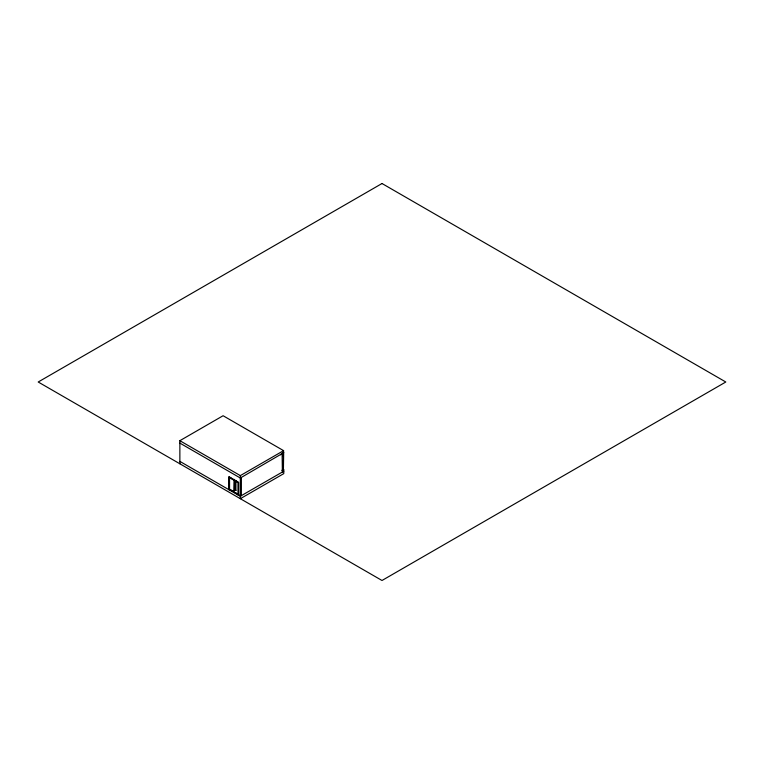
<?xml version="1.0" encoding="UTF-8"?>
<svg xmlns="http://www.w3.org/2000/svg" width="764" height="764" viewBox="0 0 764 764"><rect width="100%" height="100%" fill="white"/><g stroke="black" fill="none" stroke-linecap="round" stroke-linejoin="round"><path stroke-width="1.15" d="M280.55 454.79L283.683 452.393L283.415 469.621M179.865 463.786L179.865 440.694L223.098 415.731L283.578 450.645L283.578 452.45M233.192 491.271L229.821 489.323L229.038 489.772L229.038 477.385L229.553 477.08L232.934 479.028M179.865 440.694L240.335 475.609L283.578 450.645M234.032 479.362L233.774 491.911L238.884 494.556L238.101 495.005L238.101 482.609L229.038 477.385M282.374 453.319L283.683 452.565M179.865 443.091L240.335 478.016L241.376 477.414L241.376 495.693M234.663 481.291L235.732 481.759L235.732 490.354L234.663 489.896L234.92 481.139L234.92 489.743L235.856 490.287M240.335 478.016L282.117 453.596M283.024 461.303L283.157 465.257L283.157 461.227M283.683 469.593L282.117 470.194L283.415 469.44L283.415 465.41M283.778 471.216L240.288 496.266L179.865 461.38M282.117 452.995L282.374 472.028M282.117 470.376L283.778 469.707L283.778 473.623L240.335 498.701L240.335 475.609M234.749 480.078L237.652 481.75M235.856 481.683L234.787 481.215L234.787 489.819L235.732 490.354M283.415 452.422L283.157 456.595L283.157 452.565M283.415 456.748L283.415 460.778M238.616 482.313L238.616 494.7L229.553 489.466L229.553 477.08M238.463 495.215L238.463 482.399L228.675 476.746L228.675 489.562M235.598 481.836L235.598 490.431M382 183.513L38.2 382L382 580.487L725.8 382L382 183.513"/></g></svg>
